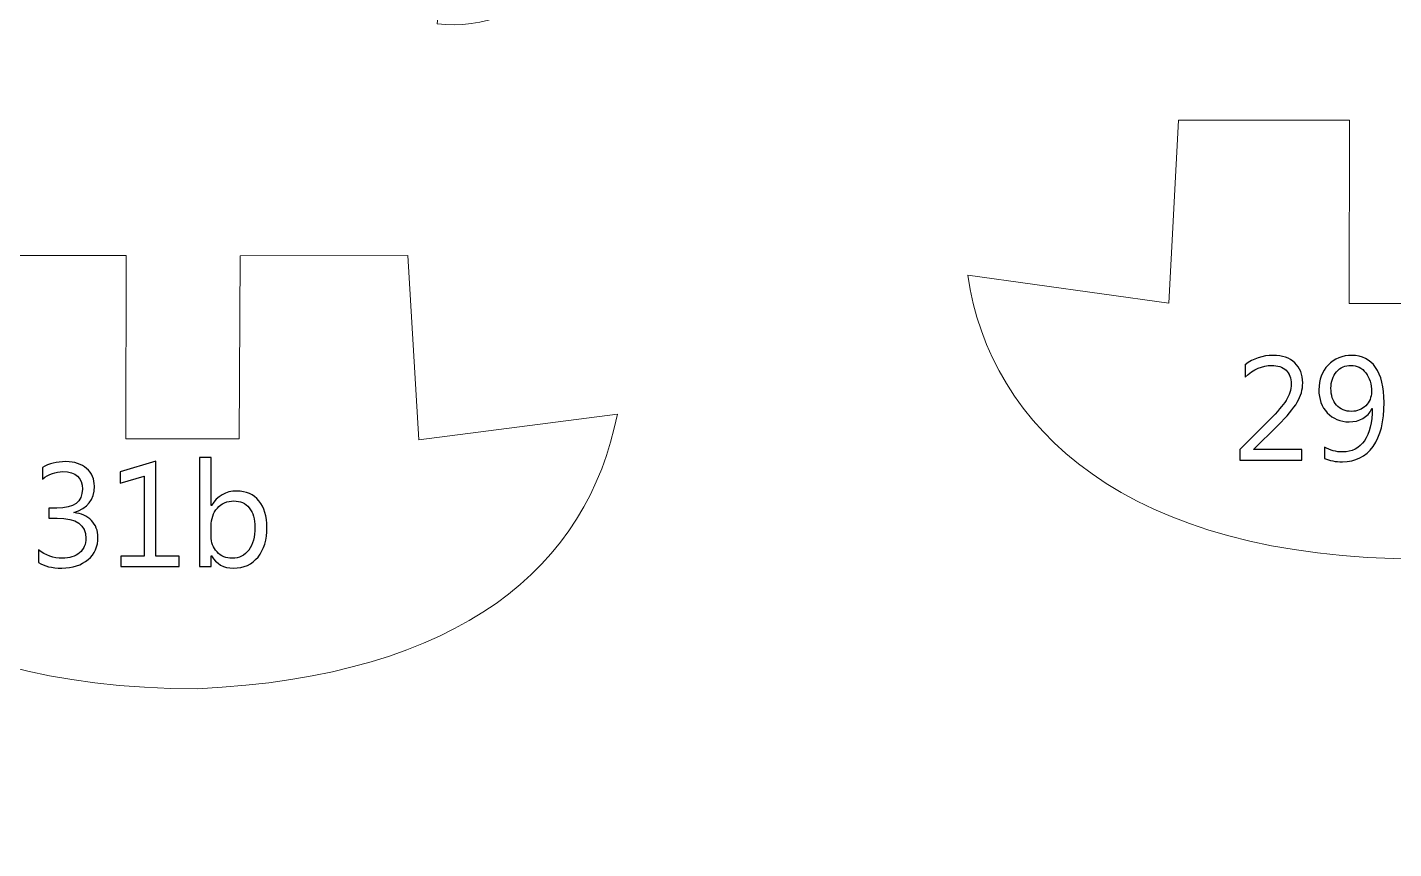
# Model space of a CAD drawing. Header units: centimetres. Extents: x -370 to 378, y -504 to 433.
# Drawn here: x 151.3 to 226.3, y 167.7 to 212.7 of the extents above; entities that cross this region are included whole.
import ezdxf

# ---------------------------------------------------------------- set-up
doc = ezdxf.new("R2010")
doc.units = ezdxf.units.CM
doc.header["$MEASUREMENT"] = 0
doc.layers.add('Camada 1', color=7, linetype='Continuous')
doc.layers.add('Camada 2', color=20, linetype='Continuous')

msp = doc.modelspace()

# ---------------------------------------------------------------- linework, layer by layer
at = {"layer": 'Camada 1', "lineweight": 9}
for points, knots in [([(216.721, 265.254), (216.721, 265.254), (230.116, 265.318), (230.116, 265.318), (230.116, 265.318), (230.116, 265.318), (230.103, 244.768), (230.103, 244.768), (230.103, 244.768), (230.103, 244.768), (236.36, 244.767), (236.36, 244.767), (236.36, 244.767), (236.36, 244.767), (236.371, 265.182), (236.371, 265.182), (236.371, 265.182), (236.371, 265.182), (256.209, 265.182), (256.209, 265.182), (256.209, 265.182), (256.209, 265.182), (256.209, 244.767), (256.209, 244.767), (256.209, 244.767), (256.209, 244.767), (262.443, 244.768), (262.443, 244.768), (262.443, 244.768), (262.443, 244.768), (262.445, 265.213), (262.445, 265.213), (262.445, 265.213), (262.445, 265.213), (282.346, 265.204), (282.346, 265.204), (282.346, 265.204), (282.346, 265.204), (282.296, 244.775), (282.296, 244.775), (282.296, 244.775), (282.296, 244.775), (288.629, 244.768), (288.629, 244.768), (288.629, 244.768), (288.629, 244.768), (288.652, 265.258), (288.652, 265.258), (288.652, 265.258), (288.652, 265.258), (308.479, 265.277), (308.479, 265.277), (308.479, 265.277), (308.479, 265.277), (308.479, 244.77), (308.479, 244.77), (308.479, 244.77), (308.479, 244.77), (314.689, 244.774), (314.689, 244.774), (314.689, 244.774), (314.689, 244.774), (314.79, 265.253), (314.79, 265.253), (314.79, 265.253), (314.79, 265.253), (334.828, 265.214), (334.828, 265.214), (334.828, 265.214), (334.828, 265.214), (334.892, 244.769), (334.892, 244.769), (334.892, 244.769), (334.892, 244.769), (341.063, 244.77), (341.063, 244.77), (341.063, 244.77), (341.063, 244.77), (341.094, 265.214), (341.094, 265.214), (341.094, 265.214), (341.094, 265.214), (366.922, 265.225), (366.922, 265.225), (366.922, 265.225), (366.922, 265.225), (366.966, 256.867), (366.966, 256.867), (366.966, 256.867), (366.966, 256.867), (360.754, 256.873), (360.754, 256.873), (360.754, 256.873), (360.754, 256.873), (360.754, 232.292), (360.754, 232.292), (360.754, 232.292), (360.754, 232.292), (366.964, 232.296), (366.964, 232.296), (366.964, 232.296), (366.964, 232.296), (366.963, 224.01), (366.963, 224.01), (366.963, 224.01), (366.963, 224.01), (210.199, 224.007), (210.199, 224.007), (210.199, 224.007), (210.199, 224.007), (210.193, 236.573), (210.193, 236.573), (210.193, 236.573), (210.193, 236.573), (189.145, 236.573), (189.145, 236.573), (189.145, 236.573), (185.916, 236.501), (184.439, 233.061), (184.413, 226.826), (184.413, 226.826), (184.673, 216.628), (178.684, 212.355), (173.821, 212.903), (173.821, 212.903), (173.821, 212.903), (176.697, 236.149), (176.697, 236.149), (176.697, 236.149), (176.697, 236.149), (170.539, 236.789), (170.539, 236.789), (170.539, 236.789), (170.539, 236.789), (168.49, 221.602), (168.49, 221.602), (168.49, 221.602), (168.49, 221.602), (4.291, 221.42), (4.291, 221.42), (4.291, 221.42), (4.291, 221.42), (4.288, 209.376), (4.288, 209.376), (4.288, 209.376), (4.288, 209.376), (-1.971, 209.374), (-1.971, 209.374), (-1.971, 209.374), (-1.971, 209.374), (-2.239, 168.069), (-2.239, 168.069), (-2.239, 168.069), (-2.239, 168.069), (-66.592, 160.863), (-66.592, 160.863), (-66.592, 160.863), (-66.592, 160.863), (-120.101, 160.892), (-120.101, 160.892), (-120.101, 160.892), (-122.907, 159.848), (-124.083, 157.497), (-123.291, 153.568), (-123.291, 153.568), (-123.291, 153.568), (-121.417, 147.705), (-121.417, 147.705), (-121.417, 147.705), (-119.664, 142.218), (-119.162, 139.073), (-123.559, 137.253), (-123.559, 137.253), (-123.559, 137.253), (-131.456, 134.303), (-131.456, 134.303), (-131.456, 134.303), (-142.328, 129.369), (-143.928, 118.845), (-139.185, 104.494), (-139.185, 104.494), (-136.723, 96.587), (-139.695, 91.079), (-144.309, 92.767), (-144.309, 92.767), (-144.309, 92.767), (-196.019, 110.18), (-196.019, 110.18), (-196.019, 110.18), (-194.826, 114.677), (-193.391, 119.174), (-191.716, 123.67), (-191.716, 123.67), (-191.716, 123.67), (-176.995, 117.362), (-176.995, 117.362), (-176.995, 117.362), (-176.995, 117.362), (-174.937, 123.295), (-174.937, 123.295), (-174.937, 123.295), (-174.937, 123.295), (-189.72, 129.603), (-189.72, 129.603), (-189.72, 129.603), (-187.47, 134.471), (-185.1, 139.218), (-182.609, 143.842), (-182.609, 143.842), (-182.609, 143.842), (-167.889, 135.786), (-167.889, 135.786), (-167.889, 135.786), (-167.889, 135.786), (-164.645, 141.095), (-164.645, 141.095), (-164.645, 141.095), (-164.645, 141.095), (-179.178, 149.214), (-179.178, 149.214), (-179.178, 149.214), (-176.797, 153.396), (-174.316, 157.382), (-171.694, 161.08), (-171.694, 161.08), (-171.694, 161.08), (-158.221, 152.024), (-158.221, 152.024), (-158.221, 152.024), (-158.221, 152.024), (-154.852, 157.145), (-154.852, 157.145), (-154.852, 157.145), (-154.852, 157.145), (-168.138, 166.201), (-168.138, 166.201), (-168.138, 166.201), (-165.271, 169.951), (-162.563, 173.777), (-160.029, 177.692), (-160.029, 177.692), (-160.029, 177.692), (-146.12, 169.011), (-146.12, 169.011), (-146.12, 169.011), (-146.12, 169.011), (-143.438, 174.444), (-143.438, 174.444), (-143.438, 174.444), (-143.438, 174.444), (-157.035, 183.25), (-157.035, 183.25), (-157.035, 183.25), (-151.695, 195.771), (-155.396, 206.053), (-170.299, 212.164), (-170.299, 212.164), (-196.331, 218.03), (-225.837, 215.086), (-252.767, 201.797), (-252.767, 201.797), (-272.125, 191.19), (-291.085, 177.8), (-311.371, 166), (-311.371, 166), (-321.658, 159.339), (-331.851, 153.367), (-342.736, 148.568), (-342.736, 148.568), (-346.86, 147.224), (-349.73, 146.708), (-351.28, 147.57), (-351.28, 147.57), (-360.973, 156.269), (-365.918, 177.156), (-365.135, 212.753), (-365.135, 212.753), (-363.041, 242.961), (-358.027, 262.687), (-349.489, 269.76), (-349.489, 269.76), (-341.694, 272.706), (-312.337, 273.158), (-268.236, 269.823), (-268.236, 269.823), (-238.219, 267.466), (-208.36, 264.64), (-178.599, 261.521), (-178.599, 261.521), (-161.15, 259.512), (-146.663, 274.84), (-133.661, 298.457), (-133.661, 298.457), (-137.932, 299.192), (-140.952, 302.511), (-141.329, 309.219), (-141.329, 309.219), (-141.246, 317.163), (-137.792, 321.124), (-131.21, 321.7), (-131.21, 321.7), (-128.465, 321.723), (-125.72, 321.692), (-122.976, 321.377), (-122.976, 321.377), (-119.251, 320.932), (-117.518, 322.574), (-117.641, 327.134), (-117.641, 327.134), (-117.641, 327.134), (-117.584, 336.153), (-117.584, 336.153), (-117.584, 336.153), (-117.584, 336.153), (-110.776, 336.152), (-110.776, 336.152), (-110.776, 336.152), (-110.776, 336.152), (-110.773, 349.137), (-110.773, 349.137), (-110.773, 349.137), (-110.773, 349.137), (-99.344, 349.13), (-99.344, 349.13), (-99.344, 349.13), (-99.344, 349.13), (-88.153, 362.878), (-88.153, 362.878), (-88.153, 362.878), (-88.153, 362.878), (-34.119, 362.869), (-34.119, 362.869), (-34.119, 362.869), (-34.119, 362.869), (-34.106, 340.512), (-34.106, 340.512), (-34.106, 340.512), (-34.106, 340.512), (-27.597, 340.514), (-27.597, 340.514), (-27.597, 340.514), (-27.597, 340.514), (-27.691, 325.715), (-27.691, 325.715), (-27.691, 325.715), (-27.873, 322.531), (-30.047, 321.13), (-33.358, 320.596), (-33.358, 320.596), (-33.358, 320.596), (-44.151, 320.594), (-44.151, 320.594), (-44.151, 320.594), (-44.151, 320.594), (-44.155, 311.191), (-44.155, 311.191), (-44.155, 311.191), (-44.155, 311.191), (-32.849, 311.191), (-32.849, 311.191), (-32.849, 311.191), (-18.571, 310.629), (-10.255, 308.442), (-6.272, 303.592), (-6.272, 303.592), (-3.714, 300.56), (-2.148, 297.196), (-2.032, 293.351), (-2.032, 293.351), (-2.032, 293.351), (-1.901, 274.856), (-1.901, 274.856), (-1.901, 274.856), (-1.901, 274.856), (4.408, 274.86), (4.408, 274.86), (4.408, 274.86), (4.408, 274.86), (4.426, 260.305), (4.426, 260.305), (4.426, 260.305), (4.426, 260.305), (175.044, 260.301), (175.044, 260.301), (175.044, 260.301), (175.044, 260.301), (175.017, 268.365), (175.017, 268.365), (175.017, 268.365), (179.182, 281.411), (183.274, 295.03), (187.51, 307.504), (187.51, 307.504), (189.372, 313.034), (192.544, 316.081), (197.008, 315.926), (197.008, 315.926), (202.874, 315.367), (206.189, 311.724), (207.985, 306.102), (207.985, 306.102), (211.365, 293.082), (213.787, 278.849), (216.721, 265.254)], [0, 0, 0, 0, 0.009804, 0.009804, 0.009804, 0.009804, 0.019608, 0.019608, 0.019608, 0.019608, 0.029412, 0.029412, 0.029412, 0.029412, 0.039216, 0.039216, 0.039216, 0.039216, 0.04902, 0.04902, 0.04902, 0.04902, 0.058824, 0.058824, 0.058824, 0.058824, 0.068627, 0.068627, 0.068627, 0.068627, 0.078431, 0.078431, 0.078431, 0.078431, 0.088235, 0.088235, 0.088235, 0.088235, 0.098039, 0.098039, 0.098039, 0.098039, 0.107843, 0.107843, 0.107843, 0.107843, 0.117647, 0.117647, 0.117647, 0.117647, 0.127451, 0.127451, 0.127451, 0.127451, 0.137255, 0.137255, 0.137255, 0.137255, 0.147059, 0.147059, 0.147059, 0.147059, 0.156863, 0.156863, 0.156863, 0.156863, 0.166667, 0.166667, 0.166667, 0.166667, 0.176471, 0.176471, 0.176471, 0.176471, 0.186275, 0.186275, 0.186275, 0.186275, 0.196078, 0.196078, 0.196078, 0.196078, 0.205882, 0.205882, 0.205882, 0.205882, 0.215686, 0.215686, 0.215686, 0.215686, 0.22549, 0.22549, 0.22549, 0.22549, 0.235294, 0.235294, 0.235294, 0.235294, 0.245098, 0.245098, 0.245098, 0.245098, 0.254902, 0.254902, 0.254902, 0.254902, 0.264706, 0.264706, 0.264706, 0.264706, 0.27451, 0.27451, 0.27451, 0.27451, 0.284314, 0.284314, 0.284314, 0.284314, 0.294118, 0.294118, 0.294118, 0.294118, 0.303922, 0.303922, 0.303922, 0.303922, 0.313725, 0.313725, 0.313725, 0.313726, 0.323529, 0.323529, 0.323529, 0.323529, 0.333333, 0.333333, 0.333333, 0.333333, 0.343137, 0.343137, 0.343137, 0.343137, 0.352941, 0.352941, 0.352941, 0.352941, 0.362745, 0.362745, 0.362745, 0.362745, 0.372549, 0.372549, 0.372549, 0.372549, 0.382353, 0.382353, 0.382353, 0.382353, 0.392157, 0.392157, 0.392157, 0.392157, 0.401961, 0.401961, 0.401961, 0.401961, 0.411765, 0.411765, 0.411765, 0.411765, 0.421569, 0.421569, 0.421569, 0.421569, 0.431373, 0.431373, 0.431373, 0.431373, 0.441176, 0.441176, 0.441176, 0.441176, 0.45098, 0.45098, 0.45098, 0.45098, 0.460784, 0.460784, 0.460784, 0.460784, 0.470588, 0.470588, 0.470588, 0.470588, 0.480392, 0.480392, 0.480392, 0.480392, 0.490196, 0.490196, 0.490196, 0.490196, 0.5, 0.5, 0.5, 0.5, 0.509804, 0.509804, 0.509804, 0.509804, 0.519608, 0.519608, 0.519608, 0.519608, 0.529412, 0.529412, 0.529412, 0.529412, 0.539216, 0.539216, 0.539216, 0.539216, 0.54902, 0.54902, 0.54902, 0.54902, 0.558824, 0.558824, 0.558824, 0.558824, 0.568627, 0.568627, 0.568627, 0.568627, 0.578431, 0.578431, 0.578431, 0.578431, 0.588235, 0.588235, 0.588235, 0.588235, 0.598039, 0.598039, 0.598039, 0.598039, 0.607843, 0.607843, 0.607843, 0.607843, 0.617647, 0.617647, 0.617647, 0.617647, 0.627451, 0.627451, 0.627451, 0.627451, 0.637255, 0.637255, 0.637255, 0.637255, 0.647059, 0.647059, 0.647059, 0.647059, 0.656863, 0.656863, 0.656863, 0.656863, 0.666667, 0.666667, 0.666667, 0.666667, 0.676471, 0.676471, 0.676471, 0.676471, 0.686275, 0.686275, 0.686275, 0.686275, 0.696078, 0.696078, 0.696078, 0.696078, 0.705882, 0.705882, 0.705882, 0.705882, 0.715686, 0.715686, 0.715686, 0.715686, 0.72549, 0.72549, 0.72549, 0.72549, 0.735294, 0.735294, 0.735294, 0.735294, 0.745098, 0.745098, 0.745098, 0.745098, 0.754902, 0.754902, 0.754902, 0.754902, 0.764706, 0.764706, 0.764706, 0.764706, 0.77451, 0.77451, 0.77451, 0.77451, 0.784314, 0.784314, 0.784314, 0.784314, 0.794118, 0.794118, 0.794118, 0.794118, 0.803922, 0.803922, 0.803922, 0.803922, 0.813725, 0.813725, 0.813725, 0.813726, 0.823529, 0.823529, 0.823529, 0.823529, 0.833333, 0.833333, 0.833333, 0.833333, 0.843137, 0.843137, 0.843137, 0.843137, 0.852941, 0.852941, 0.852941, 0.852941, 0.862745, 0.862745, 0.862745, 0.862745, 0.872549, 0.872549, 0.872549, 0.872549, 0.882353, 0.882353, 0.882353, 0.882353, 0.892157, 0.892157, 0.892157, 0.892157, 0.901961, 0.901961, 0.901961, 0.901961, 0.911765, 0.911765, 0.911765, 0.911765, 0.921569, 0.921569, 0.921569, 0.921569, 0.931373, 0.931373, 0.931373, 0.931373, 0.941176, 0.941176, 0.941176, 0.941176, 0.95098, 0.95098, 0.95098, 0.95098, 0.960784, 0.960784, 0.960784, 0.960784, 0.970588, 0.970588, 0.970588, 0.970588, 0.980392, 0.980392, 0.980392, 0.980392, 1, 1, 1, 1]), ([(214.491, 207.617), (214.491, 207.617), (223.879, 207.615), (223.879, 207.615), (223.879, 207.615), (223.879, 207.615), (223.858, 197.569), (223.858, 197.569), (223.858, 197.569), (223.858, 197.569), (230.069, 197.571), (230.069, 197.571), (230.069, 197.571), (230.069, 197.571), (230.129, 207.612), (230.129, 207.612), (230.129, 207.612), (230.129, 207.612), (239.472, 207.616), (239.472, 207.616), (239.472, 207.616), (239.472, 207.616), (240.088, 197.518), (240.088, 197.518), (240.088, 197.518), (240.088, 197.518), (250.826, 199.071), (250.826, 199.071), (250.826, 199.071), (249.193, 190.783), (243.015, 184.036), (227.793, 183.552), (227.793, 183.552), (211.625, 183.577), (204.134, 190.791), (202.932, 199.121), (202.932, 199.121), (202.932, 199.121), (213.964, 197.582), (213.964, 197.582), (213.964, 197.582), (213.964, 197.582), (214.491, 207.617), (214.491, 207.617)], [0, 0, 0, 0, 0.083333, 0.083333, 0.083333, 0.083333, 0.166667, 0.166667, 0.166667, 0.166667, 0.25, 0.25, 0.25, 0.25, 0.333333, 0.333333, 0.333333, 0.333333, 0.416667, 0.416667, 0.416667, 0.416667, 0.5, 0.5, 0.5, 0.5, 0.583333, 0.583333, 0.583333, 0.583333, 0.666667, 0.666667, 0.666667, 0.666667, 0.75, 0.75, 0.75, 0.75, 0.833333, 0.833333, 0.833333, 0.833333, 1, 1, 1, 1]), ([(147.672, 200.195), (147.672, 200.195), (156.754, 200.193), (156.754, 200.193), (156.754, 200.193), (156.754, 200.193), (156.733, 190.147), (156.733, 190.147), (156.733, 190.147), (156.733, 190.147), (162.945, 190.149), (162.945, 190.149), (162.945, 190.149), (162.945, 190.149), (163.004, 200.19), (163.004, 200.19), (163.004, 200.19), (163.004, 200.19), (172.195, 200.194), (172.195, 200.194), (172.195, 200.194), (172.195, 200.194), (172.811, 190.096), (172.811, 190.096), (172.811, 190.096), (172.811, 190.096), (183.701, 191.497), (183.701, 191.497), (183.701, 191.497), (182.068, 183.208), (175.256, 177.131), (160.668, 176.435), (160.668, 176.435), (144.501, 176.46), (137.619, 183.529), (136.417, 191.394), (136.417, 191.394), (136.417, 191.394), (147.144, 190.008), (147.144, 190.008), (147.144, 190.008), (147.144, 190.008), (147.672, 200.195), (147.672, 200.195)], [0, 0, 0, 0, 0.083333, 0.083333, 0.083333, 0.083333, 0.166667, 0.166667, 0.166667, 0.166667, 0.25, 0.25, 0.25, 0.25, 0.333333, 0.333333, 0.333333, 0.333333, 0.416667, 0.416667, 0.416667, 0.416667, 0.5, 0.5, 0.5, 0.5, 0.583333, 0.583333, 0.583333, 0.583333, 0.666667, 0.666667, 0.666667, 0.666667, 0.75, 0.75, 0.75, 0.75, 0.833333, 0.833333, 0.833333, 0.833333, 1, 1, 1, 1])]:
    msp.add_open_spline(points, degree=3, knots=knots, dxfattribs=at)
at = {"layer": 'Camada 2'}
for points, knots in [([(221.264, 188.98), (221.264, 188.98), (217.861, 188.98), (217.861, 188.98), (217.861, 188.98), (217.861, 188.98), (217.861, 189.552), (217.861, 189.552), (217.861, 189.552), (217.861, 189.552), (219.506, 191.203), (219.506, 191.203), (219.506, 191.203), (219.926, 191.624), (220.226, 191.973), (220.405, 192.253), (220.405, 192.253), (220.585, 192.532), (220.675, 192.832), (220.675, 193.149), (220.675, 193.149), (220.675, 193.474), (220.582, 193.727), (220.396, 193.906), (220.396, 193.906), (220.209, 194.085), (219.944, 194.173), (219.6, 194.173), (219.6, 194.173), (219.096, 194.173), (218.613, 193.958), (218.151, 193.528), (218.151, 193.528), (218.151, 193.528), (218.151, 194.206), (218.151, 194.206), (218.151, 194.206), (218.592, 194.55), (219.105, 194.722), (219.69, 194.722), (219.69, 194.722), (220.194, 194.722), (220.59, 194.585), (220.879, 194.312), (220.879, 194.312), (221.168, 194.039), (221.312, 193.672), (221.312, 193.212), (221.312, 193.212), (221.312, 192.851), (221.213, 192.496), (221.012, 192.15), (221.012, 192.15), (220.814, 191.805), (220.455, 191.376), (219.937, 190.864), (219.937, 190.864), (219.937, 190.864), (218.635, 189.577), (218.635, 189.577), (218.635, 189.577), (218.635, 189.577), (218.635, 189.56), (218.635, 189.56), (218.635, 189.56), (218.635, 189.56), (221.264, 189.56), (221.264, 189.56), (221.264, 189.56), (221.264, 189.56), (221.264, 188.98), (221.264, 188.98)], [0, 0, 0, 0, 0.052632, 0.052632, 0.052632, 0.052632, 0.105263, 0.105263, 0.105263, 0.105263, 0.157895, 0.157895, 0.157895, 0.157895, 0.210526, 0.210526, 0.210526, 0.210526, 0.263158, 0.263158, 0.263158, 0.263158, 0.315789, 0.315789, 0.315789, 0.315789, 0.368421, 0.368421, 0.368421, 0.368421, 0.421053, 0.421053, 0.421053, 0.421053, 0.473684, 0.473684, 0.473684, 0.473684, 0.526316, 0.526316, 0.526316, 0.526316, 0.578947, 0.578947, 0.578947, 0.578947, 0.631579, 0.631579, 0.631579, 0.631579, 0.684211, 0.684211, 0.684211, 0.684211, 0.736842, 0.736842, 0.736842, 0.736842, 0.789474, 0.789474, 0.789474, 0.789474, 0.842105, 0.842105, 0.842105, 0.842105, 0.894737, 0.894737, 0.894737, 0.894737, 1, 1, 1, 1]), ([(222.506, 189.071), (222.506, 189.071), (222.506, 189.691), (222.506, 189.691), (222.506, 189.691), (222.82, 189.512), (223.154, 189.423), (223.506, 189.423), (223.506, 189.423), (224.017, 189.423), (224.416, 189.63), (224.699, 190.043), (224.699, 190.043), (224.984, 190.456), (225.127, 191.043), (225.127, 191.802), (225.127, 191.802), (225.121, 191.8), (225.116, 191.8), (225.111, 191.802), (225.111, 191.802), (224.87, 191.319), (224.449, 191.077), (223.853, 191.077), (223.853, 191.077), (223.369, 191.077), (222.973, 191.241), (222.663, 191.569), (222.663, 191.569), (222.354, 191.897), (222.199, 192.32), (222.199, 192.836), (222.199, 192.836), (222.199, 193.387), (222.369, 193.84), (222.709, 194.192), (222.709, 194.192), (223.049, 194.546), (223.483, 194.722), (224.014, 194.722), (224.014, 194.722), (224.569, 194.722), (225.003, 194.501), (225.313, 194.062), (225.313, 194.062), (225.624, 193.622), (225.78, 192.981), (225.78, 192.141), (225.78, 192.141), (225.78, 191.098), (225.578, 190.294), (225.174, 189.73), (225.174, 189.73), (224.771, 189.165), (224.209, 188.883), (223.49, 188.883), (223.49, 188.883), (223.112, 188.883), (222.784, 188.946), (222.506, 189.071)], [0, 0, 0, 0, 0.0625, 0.0625, 0.0625, 0.0625, 0.125, 0.125, 0.125, 0.125, 0.1875, 0.1875, 0.1875, 0.1875, 0.25, 0.25, 0.25, 0.25, 0.3125, 0.3125, 0.3125, 0.3125, 0.375, 0.375, 0.375, 0.375, 0.4375, 0.4375, 0.4375, 0.4375, 0.5, 0.5, 0.5, 0.5, 0.5625, 0.5625, 0.5625, 0.5625, 0.625, 0.625, 0.625, 0.625, 0.6875, 0.6875, 0.6875, 0.6875, 0.75, 0.75, 0.75, 0.75, 0.8125, 0.8125, 0.8125, 0.8125, 0.875, 0.875, 0.875, 0.875, 1, 1, 1, 1]), ([(223.953, 194.173), (223.641, 194.173), (223.382, 194.056), (223.174, 193.821), (223.174, 193.821), (222.965, 193.586), (222.861, 193.288), (222.861, 192.925), (222.861, 192.925), (222.861, 192.528), (222.963, 192.216), (223.167, 191.989), (223.167, 191.989), (223.371, 191.762), (223.648, 191.649), (223.998, 191.649), (223.998, 191.649), (224.301, 191.649), (224.558, 191.753), (224.769, 191.96), (224.769, 191.96), (224.98, 192.168), (225.086, 192.421), (225.086, 192.72), (225.086, 192.72), (225.086, 193.148), (224.982, 193.497), (224.772, 193.767), (224.772, 193.767), (224.562, 194.038), (224.289, 194.173), (223.953, 194.173)], [0, 0, 0, 0, 0.111111, 0.111111, 0.111111, 0.111111, 0.222222, 0.222222, 0.222222, 0.222222, 0.333333, 0.333333, 0.333333, 0.333333, 0.444444, 0.444444, 0.444444, 0.444444, 0.555556, 0.555556, 0.555556, 0.555556, 0.666667, 0.666667, 0.666667, 0.666667, 0.777778, 0.777778, 0.777778, 0.777778, 1, 1, 1, 1]), ([(161.424, 183.728), (161.424, 183.728), (161.408, 183.728), (161.408, 183.728), (161.408, 183.728), (161.408, 183.728), (161.408, 183.151), (161.408, 183.151), (161.408, 183.151), (161.408, 183.151), (160.763, 183.151), (160.763, 183.151), (160.763, 183.151), (160.763, 183.151), (160.763, 189.118), (160.763, 189.118), (160.763, 189.118), (160.763, 189.118), (161.408, 189.118), (161.408, 189.118), (161.408, 189.118), (161.408, 189.118), (161.408, 186.479), (161.408, 186.479), (161.408, 186.479), (161.408, 186.479), (161.424, 186.479), (161.424, 186.479), (161.424, 186.479), (161.742, 187.012), (162.207, 187.28), (162.818, 187.28), (162.818, 187.28), (163.336, 187.28), (163.74, 187.1), (164.033, 186.738), (164.033, 186.738), (164.326, 186.376), (164.473, 185.893), (164.473, 185.285), (164.473, 185.285), (164.473, 184.61), (164.309, 184.069), (163.981, 183.663), (163.981, 183.663), (163.652, 183.257), (163.202, 183.054), (162.633, 183.054), (162.633, 183.054), (162.1, 183.054), (161.697, 183.278), (161.424, 183.728)], [0, 0, 0, 0, 0.071429, 0.071429, 0.071429, 0.071429, 0.142857, 0.142857, 0.142857, 0.142857, 0.214286, 0.214286, 0.214286, 0.214286, 0.285714, 0.285714, 0.285714, 0.285714, 0.357143, 0.357143, 0.357143, 0.357143, 0.428571, 0.428571, 0.428571, 0.428571, 0.5, 0.5, 0.5, 0.5, 0.571429, 0.571429, 0.571429, 0.571429, 0.642857, 0.642857, 0.642857, 0.642857, 0.714286, 0.714286, 0.714286, 0.714286, 0.785714, 0.785714, 0.785714, 0.785714, 0.857143, 0.857143, 0.857143, 0.857143, 1, 1, 1, 1]), ([(151.932, 183.36), (151.932, 183.36), (151.932, 184.054), (151.932, 184.054), (151.932, 184.054), (152.318, 183.747), (152.755, 183.594), (153.24, 183.594), (153.24, 183.594), (153.635, 183.594), (153.95, 183.692), (154.185, 183.89), (154.185, 183.89), (154.42, 184.087), (154.537, 184.354), (154.537, 184.687), (154.537, 184.687), (154.537, 185.426), (154.013, 185.796), (152.966, 185.796), (152.966, 185.796), (152.966, 185.796), (152.497, 185.796), (152.497, 185.796), (152.497, 185.796), (152.497, 185.796), (152.497, 186.344), (152.497, 186.344), (152.497, 186.344), (152.497, 186.344), (152.943, 186.344), (152.943, 186.344), (152.943, 186.344), (153.877, 186.344), (154.343, 186.691), (154.343, 187.383), (154.343, 187.383), (154.343, 188.024), (153.987, 188.344), (153.275, 188.344), (153.275, 188.344), (152.877, 188.344), (152.502, 188.21), (152.15, 187.941), (152.15, 187.941), (152.15, 187.941), (152.15, 188.57), (152.15, 188.57), (152.15, 188.57), (152.513, 188.785), (152.942, 188.893), (153.435, 188.893), (153.435, 188.893), (153.911, 188.893), (154.291, 188.766), (154.577, 188.515), (154.577, 188.515), (154.862, 188.262), (155.005, 187.939), (155.005, 187.546), (155.005, 187.546), (155.005, 186.802), (154.627, 186.324), (153.87, 186.112), (153.87, 186.112), (153.87, 186.112), (153.87, 186.095), (153.87, 186.095), (153.87, 186.095), (154.276, 186.056), (154.599, 185.914), (154.838, 185.668), (154.838, 185.668), (155.079, 185.422), (155.198, 185.116), (155.198, 184.749), (155.198, 184.749), (155.198, 184.241), (155.017, 183.832), (154.653, 183.52), (154.653, 183.52), (154.288, 183.21), (153.809, 183.054), (153.213, 183.054), (153.213, 183.054), (152.677, 183.054), (152.25, 183.156), (151.932, 183.36)], [0, 0, 0, 0, 0.043478, 0.043478, 0.043478, 0.043478, 0.086957, 0.086957, 0.086957, 0.086957, 0.130435, 0.130435, 0.130435, 0.130435, 0.173913, 0.173913, 0.173913, 0.173913, 0.217391, 0.217391, 0.217391, 0.217391, 0.26087, 0.26087, 0.26087, 0.26087, 0.304348, 0.304348, 0.304348, 0.304348, 0.347826, 0.347826, 0.347826, 0.347826, 0.391304, 0.391304, 0.391304, 0.391304, 0.434783, 0.434783, 0.434783, 0.434783, 0.478261, 0.478261, 0.478261, 0.478261, 0.521739, 0.521739, 0.521739, 0.521739, 0.565217, 0.565217, 0.565217, 0.565217, 0.608696, 0.608696, 0.608696, 0.608696, 0.652174, 0.652174, 0.652174, 0.652174, 0.695652, 0.695652, 0.695652, 0.695652, 0.73913, 0.73913, 0.73913, 0.73913, 0.782609, 0.782609, 0.782609, 0.782609, 0.826087, 0.826087, 0.826087, 0.826087, 0.869565, 0.869565, 0.869565, 0.869565, 0.913043, 0.913043, 0.913043, 0.913043, 1, 1, 1, 1]), ([(159.65, 183.151), (159.65, 183.151), (156.457, 183.151), (156.457, 183.151), (156.457, 183.151), (156.457, 183.151), (156.457, 183.715), (156.457, 183.715), (156.457, 183.715), (156.457, 183.715), (157.731, 183.715), (157.731, 183.715), (157.731, 183.715), (157.731, 183.715), (157.731, 188.105), (157.731, 188.105), (157.731, 188.105), (157.731, 188.105), (156.424, 187.715), (156.424, 187.715), (156.424, 187.715), (156.424, 187.715), (156.424, 188.328), (156.424, 188.328), (156.424, 188.328), (156.424, 188.328), (158.376, 188.925), (158.376, 188.925), (158.376, 188.925), (158.376, 188.925), (158.376, 183.715), (158.376, 183.715), (158.376, 183.715), (158.376, 183.715), (159.65, 183.715), (159.65, 183.715), (159.65, 183.715), (159.65, 183.715), (159.65, 183.151), (159.65, 183.151)], [0, 0, 0, 0, 0.090909, 0.090909, 0.090909, 0.090909, 0.181818, 0.181818, 0.181818, 0.181818, 0.272727, 0.272727, 0.272727, 0.272727, 0.363636, 0.363636, 0.363636, 0.363636, 0.454545, 0.454545, 0.454545, 0.454545, 0.545455, 0.545455, 0.545455, 0.545455, 0.636364, 0.636364, 0.636364, 0.636364, 0.727273, 0.727273, 0.727273, 0.727273, 0.818182, 0.818182, 0.818182, 0.818182, 1, 1, 1, 1]), ([(161.408, 185.36), (161.408, 185.36), (161.408, 184.796), (161.408, 184.796), (161.408, 184.796), (161.408, 184.461), (161.517, 184.177), (161.733, 183.944), (161.733, 183.944), (161.95, 183.711), (162.225, 183.594), (162.559, 183.594), (162.559, 183.594), (162.95, 183.594), (163.256, 183.745), (163.478, 184.044), (163.478, 184.044), (163.7, 184.345), (163.811, 184.762), (163.811, 185.297), (163.811, 185.297), (163.811, 185.747), (163.708, 186.101), (163.499, 186.356), (163.499, 186.356), (163.293, 186.612), (163.012, 186.739), (162.657, 186.739), (162.657, 186.739), (162.282, 186.739), (161.979, 186.609), (161.751, 186.347), (161.751, 186.347), (161.522, 186.085), (161.408, 185.755), (161.408, 185.36)], [0, 0, 0, 0, 0.1, 0.1, 0.1, 0.1, 0.2, 0.2, 0.2, 0.2, 0.3, 0.3, 0.3, 0.3, 0.4, 0.4, 0.4, 0.4, 0.5, 0.5, 0.5, 0.5, 0.6, 0.6, 0.6, 0.6, 0.7, 0.7, 0.7, 0.7, 0.8, 0.8, 0.8, 0.8, 1, 1, 1, 1])]:
    msp.add_open_spline(points, degree=3, knots=knots, dxfattribs=at)
at = {"layer": 'Camada 2', "lineweight": 9}
for points, knots in [([(221.264, 188.98), (221.264, 188.98), (217.861, 188.98), (217.861, 188.98), (217.861, 188.98), (217.861, 188.98), (217.861, 189.552), (217.861, 189.552), (217.861, 189.552), (217.861, 189.552), (219.506, 191.203), (219.506, 191.203), (219.506, 191.203), (219.926, 191.624), (220.226, 191.973), (220.405, 192.253), (220.405, 192.253), (220.585, 192.532), (220.675, 192.832), (220.675, 193.149), (220.675, 193.149), (220.675, 193.474), (220.582, 193.727), (220.396, 193.906), (220.396, 193.906), (220.209, 194.085), (219.944, 194.173), (219.6, 194.173), (219.6, 194.173), (219.096, 194.173), (218.613, 193.958), (218.151, 193.528), (218.151, 193.528), (218.151, 193.528), (218.151, 194.206), (218.151, 194.206), (218.151, 194.206), (218.592, 194.55), (219.105, 194.722), (219.69, 194.722), (219.69, 194.722), (220.194, 194.722), (220.59, 194.585), (220.879, 194.312), (220.879, 194.312), (221.168, 194.039), (221.312, 193.672), (221.312, 193.212), (221.312, 193.212), (221.312, 192.851), (221.213, 192.496), (221.012, 192.15), (221.012, 192.15), (220.814, 191.805), (220.455, 191.376), (219.937, 190.864), (219.937, 190.864), (219.937, 190.864), (218.635, 189.577), (218.635, 189.577), (218.635, 189.577), (218.635, 189.577), (218.635, 189.56), (218.635, 189.56), (218.635, 189.56), (218.635, 189.56), (221.264, 189.56), (221.264, 189.56), (221.264, 189.56), (221.264, 189.56), (221.264, 188.98), (221.264, 188.98)], [0, 0, 0, 0, 0.052632, 0.052632, 0.052632, 0.052632, 0.105263, 0.105263, 0.105263, 0.105263, 0.157895, 0.157895, 0.157895, 0.157895, 0.210526, 0.210526, 0.210526, 0.210526, 0.263158, 0.263158, 0.263158, 0.263158, 0.315789, 0.315789, 0.315789, 0.315789, 0.368421, 0.368421, 0.368421, 0.368421, 0.421053, 0.421053, 0.421053, 0.421053, 0.473684, 0.473684, 0.473684, 0.473684, 0.526316, 0.526316, 0.526316, 0.526316, 0.578947, 0.578947, 0.578947, 0.578947, 0.631579, 0.631579, 0.631579, 0.631579, 0.684211, 0.684211, 0.684211, 0.684211, 0.736842, 0.736842, 0.736842, 0.736842, 0.789474, 0.789474, 0.789474, 0.789474, 0.842105, 0.842105, 0.842105, 0.842105, 0.894737, 0.894737, 0.894737, 0.894737, 1, 1, 1, 1]), ([(222.506, 189.071), (222.506, 189.071), (222.506, 189.691), (222.506, 189.691), (222.506, 189.691), (222.82, 189.512), (223.154, 189.423), (223.506, 189.423), (223.506, 189.423), (224.017, 189.423), (224.416, 189.63), (224.699, 190.043), (224.699, 190.043), (224.984, 190.456), (225.127, 191.043), (225.127, 191.802), (225.127, 191.802), (225.121, 191.8), (225.116, 191.8), (225.111, 191.802), (225.111, 191.802), (224.87, 191.319), (224.449, 191.077), (223.853, 191.077), (223.853, 191.077), (223.369, 191.077), (222.973, 191.241), (222.663, 191.569), (222.663, 191.569), (222.354, 191.897), (222.199, 192.32), (222.199, 192.836), (222.199, 192.836), (222.199, 193.387), (222.369, 193.84), (222.709, 194.192), (222.709, 194.192), (223.049, 194.546), (223.483, 194.722), (224.014, 194.722), (224.014, 194.722), (224.569, 194.722), (225.003, 194.501), (225.313, 194.062), (225.313, 194.062), (225.624, 193.622), (225.78, 192.981), (225.78, 192.141), (225.78, 192.141), (225.78, 191.098), (225.578, 190.294), (225.174, 189.73), (225.174, 189.73), (224.771, 189.165), (224.209, 188.883), (223.49, 188.883), (223.49, 188.883), (223.112, 188.883), (222.784, 188.946), (222.506, 189.071)], [0, 0, 0, 0, 0.0625, 0.0625, 0.0625, 0.0625, 0.125, 0.125, 0.125, 0.125, 0.1875, 0.1875, 0.1875, 0.1875, 0.25, 0.25, 0.25, 0.25, 0.3125, 0.3125, 0.3125, 0.3125, 0.375, 0.375, 0.375, 0.375, 0.4375, 0.4375, 0.4375, 0.4375, 0.5, 0.5, 0.5, 0.5, 0.5625, 0.5625, 0.5625, 0.5625, 0.625, 0.625, 0.625, 0.625, 0.6875, 0.6875, 0.6875, 0.6875, 0.75, 0.75, 0.75, 0.75, 0.8125, 0.8125, 0.8125, 0.8125, 0.875, 0.875, 0.875, 0.875, 1, 1, 1, 1]), ([(223.953, 194.173), (223.641, 194.173), (223.382, 194.056), (223.174, 193.821), (223.174, 193.821), (222.965, 193.586), (222.861, 193.288), (222.861, 192.925), (222.861, 192.925), (222.861, 192.528), (222.963, 192.216), (223.167, 191.989), (223.167, 191.989), (223.371, 191.762), (223.648, 191.649), (223.998, 191.649), (223.998, 191.649), (224.301, 191.649), (224.558, 191.753), (224.769, 191.96), (224.769, 191.96), (224.98, 192.168), (225.086, 192.421), (225.086, 192.72), (225.086, 192.72), (225.086, 193.148), (224.982, 193.497), (224.772, 193.767), (224.772, 193.767), (224.562, 194.038), (224.289, 194.173), (223.953, 194.173)], [0, 0, 0, 0, 0.111111, 0.111111, 0.111111, 0.111111, 0.222222, 0.222222, 0.222222, 0.222222, 0.333333, 0.333333, 0.333333, 0.333333, 0.444444, 0.444444, 0.444444, 0.444444, 0.555556, 0.555556, 0.555556, 0.555556, 0.666667, 0.666667, 0.666667, 0.666667, 0.777778, 0.777778, 0.777778, 0.777778, 1, 1, 1, 1]), ([(161.424, 183.728), (161.424, 183.728), (161.408, 183.728), (161.408, 183.728), (161.408, 183.728), (161.408, 183.728), (161.408, 183.151), (161.408, 183.151), (161.408, 183.151), (161.408, 183.151), (160.763, 183.151), (160.763, 183.151), (160.763, 183.151), (160.763, 183.151), (160.763, 189.118), (160.763, 189.118), (160.763, 189.118), (160.763, 189.118), (161.408, 189.118), (161.408, 189.118), (161.408, 189.118), (161.408, 189.118), (161.408, 186.479), (161.408, 186.479), (161.408, 186.479), (161.408, 186.479), (161.424, 186.479), (161.424, 186.479), (161.424, 186.479), (161.742, 187.012), (162.207, 187.28), (162.818, 187.28), (162.818, 187.28), (163.336, 187.28), (163.74, 187.1), (164.033, 186.738), (164.033, 186.738), (164.326, 186.376), (164.473, 185.893), (164.473, 185.285), (164.473, 185.285), (164.473, 184.61), (164.309, 184.069), (163.981, 183.663), (163.981, 183.663), (163.652, 183.257), (163.202, 183.054), (162.633, 183.054), (162.633, 183.054), (162.1, 183.054), (161.697, 183.278), (161.424, 183.728)], [0, 0, 0, 0, 0.071429, 0.071429, 0.071429, 0.071429, 0.142857, 0.142857, 0.142857, 0.142857, 0.214286, 0.214286, 0.214286, 0.214286, 0.285714, 0.285714, 0.285714, 0.285714, 0.357143, 0.357143, 0.357143, 0.357143, 0.428571, 0.428571, 0.428571, 0.428571, 0.5, 0.5, 0.5, 0.5, 0.571429, 0.571429, 0.571429, 0.571429, 0.642857, 0.642857, 0.642857, 0.642857, 0.714286, 0.714286, 0.714286, 0.714286, 0.785714, 0.785714, 0.785714, 0.785714, 0.857143, 0.857143, 0.857143, 0.857143, 1, 1, 1, 1]), ([(151.932, 183.36), (151.932, 183.36), (151.932, 184.054), (151.932, 184.054), (151.932, 184.054), (152.318, 183.747), (152.755, 183.594), (153.24, 183.594), (153.24, 183.594), (153.635, 183.594), (153.95, 183.692), (154.185, 183.89), (154.185, 183.89), (154.42, 184.087), (154.537, 184.354), (154.537, 184.687), (154.537, 184.687), (154.537, 185.426), (154.013, 185.796), (152.966, 185.796), (152.966, 185.796), (152.966, 185.796), (152.497, 185.796), (152.497, 185.796), (152.497, 185.796), (152.497, 185.796), (152.497, 186.344), (152.497, 186.344), (152.497, 186.344), (152.497, 186.344), (152.943, 186.344), (152.943, 186.344), (152.943, 186.344), (153.877, 186.344), (154.343, 186.691), (154.343, 187.383), (154.343, 187.383), (154.343, 188.024), (153.987, 188.344), (153.275, 188.344), (153.275, 188.344), (152.877, 188.344), (152.502, 188.21), (152.15, 187.941), (152.15, 187.941), (152.15, 187.941), (152.15, 188.57), (152.15, 188.57), (152.15, 188.57), (152.513, 188.785), (152.942, 188.893), (153.435, 188.893), (153.435, 188.893), (153.911, 188.893), (154.291, 188.766), (154.577, 188.515), (154.577, 188.515), (154.862, 188.262), (155.005, 187.939), (155.005, 187.546), (155.005, 187.546), (155.005, 186.802), (154.627, 186.324), (153.87, 186.112), (153.87, 186.112), (153.87, 186.112), (153.87, 186.095), (153.87, 186.095), (153.87, 186.095), (154.276, 186.056), (154.599, 185.914), (154.838, 185.668), (154.838, 185.668), (155.079, 185.422), (155.198, 185.116), (155.198, 184.749), (155.198, 184.749), (155.198, 184.241), (155.017, 183.832), (154.653, 183.52), (154.653, 183.52), (154.288, 183.21), (153.809, 183.054), (153.213, 183.054), (153.213, 183.054), (152.677, 183.054), (152.25, 183.156), (151.932, 183.36)], [0, 0, 0, 0, 0.043478, 0.043478, 0.043478, 0.043478, 0.086957, 0.086957, 0.086957, 0.086957, 0.130435, 0.130435, 0.130435, 0.130435, 0.173913, 0.173913, 0.173913, 0.173913, 0.217391, 0.217391, 0.217391, 0.217391, 0.26087, 0.26087, 0.26087, 0.26087, 0.304348, 0.304348, 0.304348, 0.304348, 0.347826, 0.347826, 0.347826, 0.347826, 0.391304, 0.391304, 0.391304, 0.391304, 0.434783, 0.434783, 0.434783, 0.434783, 0.478261, 0.478261, 0.478261, 0.478261, 0.521739, 0.521739, 0.521739, 0.521739, 0.565217, 0.565217, 0.565217, 0.565217, 0.608696, 0.608696, 0.608696, 0.608696, 0.652174, 0.652174, 0.652174, 0.652174, 0.695652, 0.695652, 0.695652, 0.695652, 0.73913, 0.73913, 0.73913, 0.73913, 0.782609, 0.782609, 0.782609, 0.782609, 0.826087, 0.826087, 0.826087, 0.826087, 0.869565, 0.869565, 0.869565, 0.869565, 0.913043, 0.913043, 0.913043, 0.913043, 1, 1, 1, 1]), ([(159.65, 183.151), (159.65, 183.151), (156.457, 183.151), (156.457, 183.151), (156.457, 183.151), (156.457, 183.151), (156.457, 183.715), (156.457, 183.715), (156.457, 183.715), (156.457, 183.715), (157.731, 183.715), (157.731, 183.715), (157.731, 183.715), (157.731, 183.715), (157.731, 188.105), (157.731, 188.105), (157.731, 188.105), (157.731, 188.105), (156.424, 187.715), (156.424, 187.715), (156.424, 187.715), (156.424, 187.715), (156.424, 188.328), (156.424, 188.328), (156.424, 188.328), (156.424, 188.328), (158.376, 188.925), (158.376, 188.925), (158.376, 188.925), (158.376, 188.925), (158.376, 183.715), (158.376, 183.715), (158.376, 183.715), (158.376, 183.715), (159.65, 183.715), (159.65, 183.715), (159.65, 183.715), (159.65, 183.715), (159.65, 183.151), (159.65, 183.151)], [0, 0, 0, 0, 0.090909, 0.090909, 0.090909, 0.090909, 0.181818, 0.181818, 0.181818, 0.181818, 0.272727, 0.272727, 0.272727, 0.272727, 0.363636, 0.363636, 0.363636, 0.363636, 0.454545, 0.454545, 0.454545, 0.454545, 0.545455, 0.545455, 0.545455, 0.545455, 0.636364, 0.636364, 0.636364, 0.636364, 0.727273, 0.727273, 0.727273, 0.727273, 0.818182, 0.818182, 0.818182, 0.818182, 1, 1, 1, 1]), ([(161.408, 185.36), (161.408, 185.36), (161.408, 184.796), (161.408, 184.796), (161.408, 184.796), (161.408, 184.461), (161.517, 184.177), (161.733, 183.944), (161.733, 183.944), (161.95, 183.711), (162.225, 183.594), (162.559, 183.594), (162.559, 183.594), (162.95, 183.594), (163.256, 183.745), (163.478, 184.044), (163.478, 184.044), (163.7, 184.345), (163.811, 184.762), (163.811, 185.297), (163.811, 185.297), (163.811, 185.747), (163.708, 186.101), (163.499, 186.356), (163.499, 186.356), (163.293, 186.612), (163.012, 186.739), (162.657, 186.739), (162.657, 186.739), (162.282, 186.739), (161.979, 186.609), (161.751, 186.347), (161.751, 186.347), (161.522, 186.085), (161.408, 185.755), (161.408, 185.36)], [0, 0, 0, 0, 0.1, 0.1, 0.1, 0.1, 0.2, 0.2, 0.2, 0.2, 0.3, 0.3, 0.3, 0.3, 0.4, 0.4, 0.4, 0.4, 0.5, 0.5, 0.5, 0.5, 0.6, 0.6, 0.6, 0.6, 0.7, 0.7, 0.7, 0.7, 0.8, 0.8, 0.8, 0.8, 1, 1, 1, 1])]:
    msp.add_open_spline(points, degree=3, knots=knots, dxfattribs=at)

doc.saveas('drawing.dxf')
